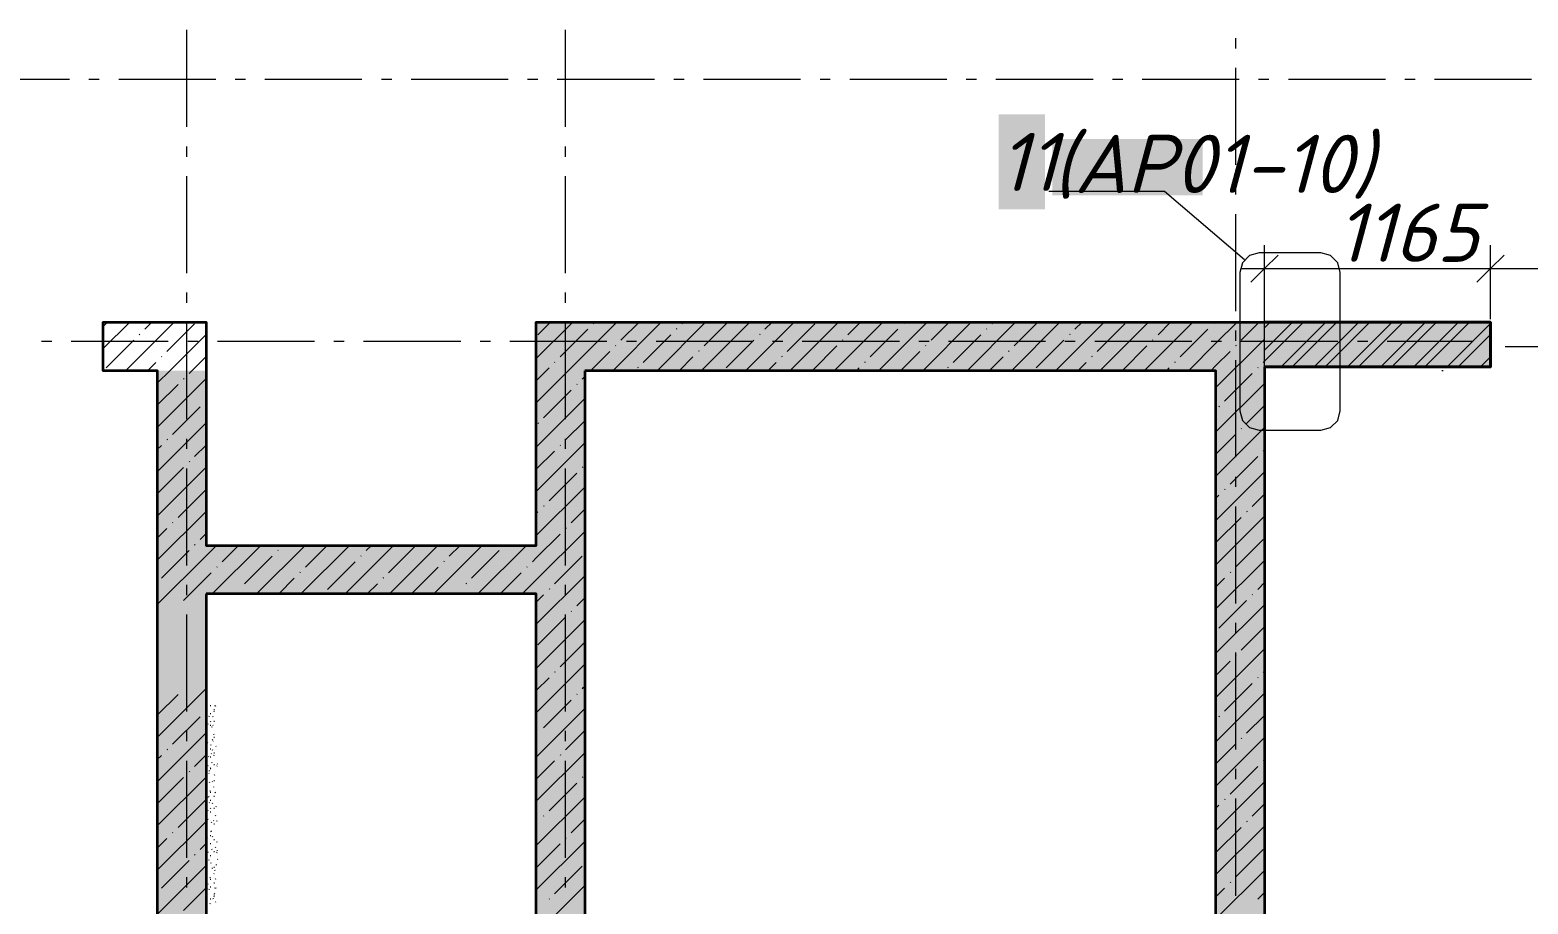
# Model space of a CAD drawing. Header units: millimetres. Extents: x -81576 to 1046824, y -248937 to 691537.
# Drawn here: x 181837 to 189552, y 540824 to 545327 of the extents above; entities that cross this region are included whole.
import ezdxf

# ---------------------------------------------------------------- set-up
doc = ezdxf.new("R2010")
doc.units = ezdxf.units.MM
doc.layers.add('PDF _Геометрия', color=7, linetype='Continuous', true_color=0x1d1d1d)
doc.layers.add('PDF _Сплошная заливка', color=7, linetype='Continuous', true_color=0xffffff)
doc.layers.add('PDF _Текст', color=7, linetype='Continuous')
doc.styles.add('PDF ISOCPEUR Italic', font='isocpeui.ttf')

msp = doc.modelspace()

# ---------------------------------------------------------------- hatches: boundary and pattern name
at = {"layer": 'PDF _Сплошная заливка', "true_color": 0x636466, "transparency": 33554559}
for points in [[(184694.5, 539721.5), (184694.5, 543821.5), (184444.5, 543821.5), (184444.5, 539721.5)], [(187944.5, 543571.5), (187944.5, 543821.5), (184694.5, 543821.5), (184694.5, 543571.5)], [(188194.5, 539721.5), (188194.5, 543821.5), (187944.5, 543821.5), (187944.5, 539721.5)], [(189358.1, 543591.5), (189358.1, 543821.5), (188194.5, 543821.5), (188194.5, 543591.5)], [(182744.5, 539471.5), (182744.5, 543571.5), (182494.5, 543571.5), (182494.5, 539471.5)], [(184444.5, 542421.5), (184444.5, 542671.5), (182744.5, 542671.5), (182744.5, 542421.5)]]:
    msp.add_hatch(color=251, dxfattribs=at).paths.add_polyline_path(points)

# ---------------------------------------------------------------- linework, layer by layer
at = {"layer": 'PDF _Геометрия', "color": 7, "lineweight": 9}
for points in [[(182644.5, 544827.1), (182644.5, 545327.1)], [(184594.5, 544827.1), (184594.5, 545327.1)], [(188044.5, 545284.4), (188044.5, 545231.5)], [(188044.5, 545131.5), (188044.5, 544631.5)], [(182041.1, 545071.5), (181525.8, 545071.5)], [(182194, 545071.5), (182141.1, 545071.5)], [(182794, 545071.5), (182294, 545071.5)], [(182946.9, 545071.5), (182894, 545071.5)], [(183546.9, 545071.5), (183046.9, 545071.5)], [(183699.8, 545071.5), (183646.9, 545071.5)], [(184299.8, 545071.5), (183799.8, 545071.5)], [(184452.7, 545071.5), (184399.8, 545071.5)], [(185052.7, 545071.5), (184552.7, 545071.5)], [(185205.7, 545071.5), (185152.7, 545071.5)], [(185805.7, 545071.5), (185305.7, 545071.5)], [(185958.6, 545071.5), (185905.7, 545071.5)], [(186558.6, 545071.5), (186058.6, 545071.5)], [(186711.5, 545071.5), (186658.6, 545071.5)], [(187311.5, 545071.5), (186811.5, 545071.5)], [(187464.4, 545071.5), (187411.5, 545071.5)], [(188064.4, 545071.5), (187564.4, 545071.5)], [(188217.3, 545071.5), (188164.4, 545071.5)], [(188817.3, 545071.5), (188317.3, 545071.5)], [(188970.2, 545071.5), (188917.3, 545071.5)], [(189570.2, 545071.5), (189070.2, 545071.5)], [(182644.5, 544674.2), (182644.5, 544727.1)], [(184594.5, 544674.2), (184594.5, 544727.1)], [(182644.5, 544074.2), (182644.5, 544574.2)], [(184594.5, 544074.2), (184594.5, 544574.2)], [(188044.5, 544531.5), (188044.5, 544478.6)], [(188044.5, 544378.6), (188044.5, 543878.6)], [(188194.5, 543821.5), (188194.5, 544097.6), (188194.5, 544217.6)], [(189358.1, 543836.5), (189358.1, 544097.6), (189358.1, 544217.6)], [(188264.5, 544167.6), (188194.5, 544097.6), (188124.5, 544027.6)], [(189428.1, 544167.6), (189358.1, 544097.6), (189288.1, 544027.6)], [(188074.5, 544097.6), (189358.1, 544097.6), (190508.1, 544097.6), (192294.5, 544097.6), (192664.5, 544097.6)], [(182644.5, 543921.3), (182644.5, 543974.2)], [(184594.5, 543921.3), (184594.5, 543974.2)], [(182644.5, 543321.3), (182644.5, 543821.3)], [(184594.5, 543321.3), (184594.5, 543821.3)], [(181949.6, 543721.5), (181896.7, 543721.5)], [(182549.6, 543721.5), (182049.6, 543721.5)], [(182702.5, 543721.5), (182649.6, 543721.5)], [(183302.5, 543721.5), (182802.5, 543721.5)], [(183455.4, 543721.5), (183402.5, 543721.5)], [(184055.4, 543721.5), (183555.4, 543721.5)], [(184208.4, 543721.5), (184155.4, 543721.5)], [(184808.4, 543721.5), (184308.4, 543721.5)], [(184961.3, 543721.5), (184908.4, 543721.5)], [(185561.3, 543721.5), (185061.3, 543721.5)], [(185714.2, 543721.5), (185661.3, 543721.5)], [(186314.2, 543721.5), (185814.2, 543721.5)], [(186467.1, 543721.5), (186414.2, 543721.5)], [(187067.1, 543721.5), (186567.1, 543721.5)], [(187220, 543721.5), (187167.1, 543721.5)], [(187820, 543721.5), (187320, 543721.5)], [(187972.9, 543721.5), (187920, 543721.5)], [(188044.5, 543778.6), (188044.5, 543725.6)], [(188572.9, 543721.5), (188072.9, 543721.5)], [(188725.9, 543721.5), (188672.9, 543721.5)], [(189263.3, 543721.5), (188825.9, 543721.5)], [(189433.1, 543696.5), (190433.1, 543696.5)], [(188044.5, 543625.6), (188044.5, 543125.6)], [(189115.1, 543571.5), (189108.1, 543571.5)], [(182644.5, 543168.3), (182644.5, 543221.3)], [(184594.5, 543168.3), (184594.5, 543221.3)], [(182644.5, 542568.3), (182644.5, 543068.3)], [(184594.5, 542568.3), (184594.5, 543068.3)], [(188044.5, 543025.6), (188044.5, 542972.7)], [(188044.5, 542872.7), (188044.5, 542372.7)], [(182644.5, 542415.4), (182644.5, 542468.3)], [(184594.5, 542415.4), (184594.5, 542468.3)], [(182644.5, 541815.4), (182644.5, 542315.4)], [(184594.5, 541815.4), (184594.5, 542315.4)], [(188044.5, 542272.7), (188044.5, 542219.8)], [(188044.5, 542119.8), (188044.5, 541619.8)], [(182644.5, 541662.5), (182644.5, 541715.4)], [(184594.5, 541662.5), (184594.5, 541715.4)], [(182644.5, 541062.5), (182644.5, 541562.5)], [(184594.5, 541062.5), (184594.5, 541562.5)], [(188044.5, 541519.8), (188044.5, 541466.9)], [(188044.5, 541366.9), (188044.5, 540866.9)], [(182644.5, 540909.6), (182644.5, 540962.5)], [(184594.5, 540909.6), (184594.5, 540962.5)]]:
    msp.add_lwpolyline(points, dxfattribs=at)
at = {"layer": 'PDF _Геометрия', "color": 174, "lineweight": 9, "true_color": 0x0000a0}
msp.add_lwpolyline([(188091.6, 544143.1), (187679.6, 544495.1), (187084.1, 544495.1)], dxfattribs=at)
at = {"layer": 'PDF _Геометрия', "color": 7, "lineweight": 9}
for points in [[(188584.8, 544078.1), (188571.4, 544128.1), (188534.8, 544164.7), (188484.8, 544178.1), (188167.6, 544178.1), (188117.6, 544164.7), (188081, 544128.1), (188067.6, 544078.1), (188067.6, 543365.1), (188081, 543315.1), (188117.6, 543278.5), (188167.6, 543265.1), (188484.8, 543265.1), (188534.8, 543278.5), (188571.4, 543315.1), (188584.8, 543365.1)], [(184444.5, 542421.5), (184444.5, 539721.5), (182744.5, 539721.5), (182744.5, 542421.5)]]:
    msp.add_lwpolyline(points, close=True, dxfattribs=at)
at = {"layer": 'PDF _Геометрия', "color": 7, "lineweight": 35}
for points in [[(192694.5, 536071.5), (199694.5, 536071.5), (199694.5, 535821.5), (188194.5, 535821.5), (180349.5, 535821.5), (180349.5, 536071.5), (187944.5, 536071.5), (187944.5, 539471.5), (182744.5, 539471.5), (182494.5, 539471.5), (182494.5, 543571.5), (182214.5, 543571.5), (182214.5, 543821.5), (182744.5, 543821.5), (182744.5, 543571.5), (182744.5, 542671.5), (184444.5, 542671.5), (184444.5, 543821.5), (184694.5, 543821.5), (187944.5, 543821.5), (188194.5, 543821.5)], [(188194.5, 543591.5), (188194.5, 539721.5)]]:
    msp.add_lwpolyline(points, dxfattribs=at)
at = {"layer": 'PDF _Геометрия', "lineweight": 9}
for points in [[(182350.9, 543821.5), (182214.5, 543685.1)], [(182236.9, 543821.5), (182214.5, 543799.2)], [(182579, 543821.5), (182329, 543571.5)], [(182465, 543821.5), (182428.6, 543785.1)], [(182685.2, 543813.6), (182542.6, 543671.1)], [(184631.9, 543821.5), (184444.5, 543634.1)], [(184860, 543821.5), (184694.5, 543656), (184444.5, 543406)], [(184517.9, 543821.5), (184452.9, 543756.6)], [(184740.4, 543816), (184738.1, 543813.6)], [(185088.1, 543821.5), (184838.1, 543571.5)], [(184974.1, 543821.5), (184880.6, 543728.1)], [(185316.2, 543821.5), (185066.2, 543571.5)], [(185202.2, 543821.5), (185194.3, 543813.6)], [(185544.3, 543821.5), (185294.3, 543571.5)], [(185430.3, 543821.5), (185308.3, 543699.6)], [(185772.4, 543821.5), (185522.4, 543571.5)], [(185658.4, 543821.5), (185621.9, 543785.1)], [(185878.6, 543813.6), (185736, 543671.1)], [(186000.5, 543821.5), (185750.5, 543571.5)], [(186228.6, 543821.5), (185978.6, 543571.5)], [(186114.6, 543821.5), (186049.6, 543756.6)], [(186456.7, 543821.5), (186206.7, 543571.5)], [(186337.1, 543816), (186334.8, 543813.6)], [(186684.8, 543821.5), (186434.8, 543571.5)], [(186570.8, 543821.5), (186477.3, 543728.1)], [(186912.9, 543821.5), (186662.9, 543571.5)], [(186798.9, 543821.5), (186791, 543813.6)], [(187141, 543821.5), (186891, 543571.5)], [(187027, 543821.5), (186905, 543699.6)], [(187369.1, 543821.5), (187119.1, 543571.5)], [(187255.1, 543821.5), (187218.6, 543785.1)], [(187475.2, 543813.6), (187332.7, 543671.1)], [(187597.2, 543821.5), (187347.2, 543571.5)], [(187825.3, 543821.5), (187575.3, 543571.5)], [(187711.3, 543821.5), (187646.3, 543756.6)], [(188053.4, 543821.5), (187944.5, 543712.6), (187803.4, 543571.5)], [(187933.8, 543816), (187931.4, 543813.6)], [(188167.5, 543821.5), (188074, 543728.1)], [(182371.5, 543728.1), (182229, 543585.5)], [(182402.4, 543759), (182400.1, 543756.6)], [(182744.5, 543758.9), (182557.1, 543571.5), (182494.5, 543508.9)], [(184709.6, 543785.1), (184694.5, 543770.1), (184567, 543642.6)], [(185137.2, 543756.6), (184994.7, 543614)], [(185168.1, 543787.5), (185165.7, 543785.1)], [(185564.9, 543728.1), (185422.4, 543585.5)], [(185595.8, 543759), (185593.4, 543756.6)], [(186023.5, 543730.5), (186021.1, 543728.1)], [(186306.2, 543785.1), (186163.7, 543642.6)], [(186733.9, 543756.6), (186591.4, 543614)], [(186764.8, 543787.5), (186762.4, 543785.1)], [(187161.6, 543728.1), (187019.1, 543585.5)], [(187192.5, 543759), (187190.1, 543756.6)], [(187620.2, 543730.5), (187617.8, 543728.1)], [(187902.9, 543785.1), (187760.4, 543642.6)], [(188194.5, 543734.5), (187944.5, 543484.5)], [(182516.5, 543644.9), (182514.1, 543642.6)], [(182744.5, 543644.9), (182671.2, 543571.5), (182656.7, 543557)], [(184823.6, 543671.1), (184724.1, 543571.5)], [(184854.5, 543701.9), (184852.1, 543699.6)], [(185251.3, 543642.6), (185180.3, 543571.5)], [(185282.2, 543673.4), (185279.8, 543671.1)], [(185709.9, 543644.9), (185707.5, 543642.6)], [(185992.6, 543699.6), (185864.6, 543571.5)], [(186420.3, 543671.1), (186320.8, 543571.5)], [(186451.2, 543701.9), (186448.8, 543699.6)], [(186848, 543642.6), (186777, 543571.5)], [(186878.9, 543673.4), (186876.5, 543671.1)], [(187306.5, 543644.9), (187304.2, 543642.6)], [(187589.3, 543699.6), (187461.3, 543571.5)], [(188017, 543671.1), (187944.5, 543598.6), (187917.5, 543571.5)], [(188047.9, 543701.9), (188045.5, 543699.6)], [(182485.6, 543614), (182443.1, 543571.5)], [(184510, 543585.5), (184444.5, 543520.1)], [(184540.8, 543616.4), (184538.5, 543614)], [(184968.5, 543587.9), (184966.2, 543585.5)], [(185679, 543614), (185636.5, 543571.5)], [(186106.7, 543585.5), (186092.7, 543571.5)], [(186137.5, 543616.4), (186135.2, 543614)], [(186565.2, 543587.9), (186562.9, 543585.5)], [(187275.7, 543614), (187233.2, 543571.5)], [(187703.3, 543585.5), (187689.4, 543571.5)], [(187734.2, 543616.4), (187731.9, 543614)], [(188161.9, 543587.9), (188159.5, 543585.5)], [(188194.5, 543620.5), (188188.1, 543614)], [(182744.5, 543530.8), (182494.5, 543280.8)], [(182599.6, 543500), (182494.5, 543394.9)], [(182630.5, 543530.9), (182628.2, 543528.5)], [(184654.9, 543502.4), (184652.5, 543500)], [(184694.5, 543542), (184681, 543528.5)], [(188194.5, 543506.4), (187944.5, 543256.4)], [(188131, 543557), (187988.5, 543414.5)], [(182744.5, 543416.8), (182742.2, 543414.5)], [(184694.5, 543427.9), (184444.5, 543177.9)], [(184624, 543471.5), (184481.5, 543328.9)], [(182713.7, 543385.9), (182571.1, 543243.4)], [(187962.3, 543388.3), (187960, 543385.9)], [(188194.5, 543392.4), (188102.5, 543300.4)], [(182744.5, 543302.7), (182494.5, 543052.7)], [(184455.3, 543302.8), (184452.9, 543300.4)], [(184694.5, 543313.9), (184595.5, 543214.9)], [(188194.5, 543278.3), (187944.5, 543028.4)], [(188076.4, 543274.3), (188074, 543271.9)], [(182514.1, 543186.4), (182494.5, 543166.8)], [(182545, 543217.2), (182542.6, 543214.9)], [(182744.5, 543188.7), (182685.2, 543129.3)], [(184694.5, 543199.8), (184444.5, 542949.8)], [(184569.4, 543188.7), (184567, 543186.4)], [(188045.5, 543243.4), (187944.5, 543142.4)], [(182659, 543103.2), (182656.7, 543100.8)], [(184538.5, 543157.8), (184444.5, 543063.9)], [(188159.5, 543129.3), (188017, 542986.8)], [(188190.4, 543160.2), (188188.1, 543157.8)], [(182744.5, 543074.6), (182494.5, 542824.6)], [(182628.2, 543072.3), (182494.5, 542938.7)], [(184652.5, 543043.8), (184510, 542901.2)], [(184683.4, 543074.7), (184681, 543072.3)], [(188194.5, 543050.3), (187944.5, 542800.3)], [(182742.2, 542958.3), (182599.6, 542815.7)], [(184694.5, 542971.7), (184444.5, 542721.7)], [(187990.8, 542960.6), (187988.5, 542958.3)], [(184483.8, 542875.1), (184481.5, 542872.7)], [(187960, 542929.7), (187944.5, 542914.3)], [(188194.5, 542936.2), (188131, 542872.7)], [(182744.5, 542846.5), (182494.5, 542596.5)], [(184452.9, 542844.2), (184444.5, 542835.8)], [(184694.5, 542857.7), (184624, 542787.2)], [(188194.5, 542822.2), (187944.5, 542572.2)], [(188074, 542815.7), (187944.5, 542686.2)], [(188104.9, 542846.6), (188102.5, 542844.2)], [(182542.6, 542758.7), (182494.5, 542710.6)], [(182573.5, 542789.6), (182571.1, 542787.2)], [(182744.5, 542732.5), (182713.7, 542701.6)], [(184694.5, 542743.6), (184444.5, 542493.6), (184372.4, 542421.5)], [(184567, 542730.2), (184444.5, 542607.7), (184424.4, 542587.6)], [(184597.9, 542761), (184595.5, 542758.7)], [(182797.6, 542671.5), (182744.5, 542618.4), (182494.5, 542368.4)], [(182656.7, 542644.6), (182514.1, 542502.1)], [(182687.5, 542675.5), (182685.2, 542673.1)], [(183025.7, 542671.5), (182775.7, 542421.5)], [(182911.7, 542671.5), (182827.7, 542587.6)], [(183253.8, 542671.5), (183003.8, 542421.5)], [(183115.2, 542647), (183112.9, 542644.6)], [(183481.9, 542671.5), (183231.9, 542421.5)], [(183367.9, 542671.5), (183255.4, 542559.1)], [(183710, 542671.5), (183460, 542421.5)], [(183596, 542671.5), (183569.1, 542644.6)], [(183824.1, 542671.5), (183683.1, 542530.6)], [(183938.1, 542671.5), (183688.1, 542421.5)], [(184166.2, 542671.5), (183916.2, 542421.5)], [(184052.2, 542671.5), (183996.7, 542616.1)], [(184253.4, 542644.6), (184110.8, 542502.1)], [(184394.3, 542671.5), (184144.3, 542421.5)], [(188188.1, 542701.6), (188045.5, 542559.1)], [(182801.6, 542561.5), (182799.2, 542559.1)], [(183084.3, 542616.1), (182941.8, 542473.5)], [(183512, 542587.6), (183369.5, 542445)], [(183542.9, 542618.5), (183540.5, 542616.1)], [(183939.7, 542559.1), (183802.2, 542421.5)], [(183970.6, 542590), (183968.2, 542587.6)], [(184398.3, 542561.5), (184395.9, 542559.1)], [(184681, 542616.1), (184538.5, 542473.5)], [(188194.5, 542594.1), (187944.5, 542344.1)], [(182770.7, 542530.6), (182744.5, 542504.4), (182628.2, 542388)], [(183198.4, 542502.1), (183117.9, 542421.5)], [(183229.3, 542532.9), (183226.9, 542530.6)], [(183657, 542504.4), (183654.6, 542502.1)], [(184367.4, 542530.6), (184258.4, 542421.5)], [(184694.5, 542515.5), (184444.5, 542265.5)], [(187988.5, 542502.1), (187944.5, 542458.1)], [(188019.4, 542532.9), (188017, 542530.6)], [(183626.1, 542473.5), (183574.1, 542421.5)], [(184084.7, 542475.9), (184082.3, 542473.5)], [(184481.5, 542416.5), (184444.5, 542379.6)], [(184512.3, 542447.4), (184510, 542445)], [(188133.4, 542418.9), (188131, 542416.5)], [(188194.5, 542480), (188159.5, 542445)], [(184626.4, 542333.4), (184624, 542331)], [(184694.5, 542401.5), (184652.5, 542359.5)], [(188194.5, 542366), (187944.5, 542116)], [(188102.5, 542388), (187960, 542245.4)], [(184694.5, 542287.4), (184444.5, 542037.4)], [(184595.5, 542302.5), (184452.9, 542159.9)], [(188194.5, 542251.9), (188074, 542131.4)], [(184694.5, 542173.4), (184567, 542045.9)], [(188194.5, 542137.9), (187944.5, 541887.9)], [(188047.9, 542105.3), (188045.5, 542102.9)], [(184694.5, 542059.3), (184444.5, 541809.3)], [(184540.8, 542019.7), (184538.5, 542017.3)], [(188017, 542074.4), (187944.5, 542001.9)], [(188194.5, 542023.8), (188188.1, 542017.3)], [(184510, 541988.8), (184444.5, 541923.4)], [(184694.5, 541945.3), (184681, 541931.8)], [(188131, 541960.3), (187988.5, 541817.8)], [(188161.9, 541991.2), (188159.5, 541988.8)], [(182744.5, 541934.1), (182494.5, 541684.1)], [(182599.6, 541903.3), (182494.5, 541798.2)], [(184624, 541874.8), (184481.5, 541732.2)], [(184654.9, 541905.7), (184652.5, 541903.3)], [(188194.5, 541909.8), (187944.5, 541659.8)], [(182713.7, 541789.2), (182571.1, 541646.7)], [(182744.5, 541820.1), (182742.2, 541817.8)], [(184694.5, 541831.2), (184444.5, 541581.2)], [(187962.3, 541791.6), (187960, 541789.2)], [(188194.5, 541795.7), (188102.5, 541703.7)], [(184694.5, 541717.2), (184595.5, 541618.2)], [(182744.5, 541706), (182494.5, 541456)], [(188194.5, 541681.7), (187944.5, 541431.7)], [(188045.5, 541646.7), (187944.5, 541545.7)], [(188076.4, 541677.6), (188074, 541675.2)], [(182514.1, 541589.7), (182494.5, 541570.1)], [(182545, 541620.5), (182542.6, 541618.2)], [(182744.5, 541592), (182685.2, 541532.6)], [(184694.5, 541603.1), (184444.5, 541353.1)], [(184538.5, 541561.2), (184444.5, 541467.2)], [(184569.4, 541592), (184567, 541589.7)], [(188190.4, 541563.5), (188188.1, 541561.2)], [(182659, 541506.5), (182656.7, 541504.1)], [(188159.5, 541532.6), (188017, 541390.1)], [(182744.5, 541477.9), (182494.5, 541227.9)], [(182628.2, 541475.6), (182494.5, 541342)], [(184652.5, 541447.1), (184510, 541304.5)], [(184683.4, 541478), (184681, 541475.6)], [(188194.5, 541453.6), (187944.5, 541203.6)], [(182742.2, 541361.6), (182599.6, 541219)], [(184694.5, 541375), (184444.5, 541125)], [(187960, 541333.1), (187944.5, 541317.6)], [(187990.8, 541363.9), (187988.5, 541361.6)], [(188194.5, 541339.5), (188131, 541276)], [(182744.5, 541249.8), (182494.5, 540999.8)], [(184483.8, 541278.4), (184481.5, 541276)], [(184694.5, 541261), (184624, 541190.5)], [(188104.9, 541249.9), (188102.5, 541247.5)], [(182573.5, 541192.9), (182571.1, 541190.5)], [(188194.5, 541225.5), (187944.5, 540975.5)], [(188074, 541219), (187944.5, 541089.5)], [(182542.6, 541162), (182494.5, 541113.9)], [(182744.5, 541135.8), (182713.7, 541105)], [(184694.5, 541146.9), (184444.5, 540896.9)], [(184567, 541133.5), (184444.5, 541011)], [(184597.9, 541164.3), (184595.5, 541162)], [(188188.1, 541105), (188045.5, 540962.4)], [(182744.5, 541021.7), (182494.5, 540771.7)], [(182656.7, 541047.9), (182514.1, 540905.4)], [(182687.5, 541078.8), (182685.2, 541076.4)], [(184681, 541019.4), (184538.5, 540876.9)], [(188194.5, 540997.4), (187944.5, 540747.4)], [(182744.5, 540907.7), (182628.2, 540791.3)], [(184694.5, 540918.8), (184444.5, 540668.8)], [(187988.5, 540905.4), (187944.5, 540861.4)], [(188019.4, 540936.2), (188017, 540933.9)], [(188194.5, 540883.3), (188159.5, 540848.3)], [(184512.3, 540850.7), (184510, 540848.3)]]:
    msp.add_lwpolyline(points, dxfattribs=at)
at = {"layer": 'PDF _Геометрия', "color": 24, "lineweight": 9, "true_color": 0x8e1d1d}
for points in [[(188338.5, 543821.5), (188194.5, 543677.5)], [(188224.5, 543821.5), (188194.5, 543791.6)], [(188395.6, 543821.5), (188194.5, 543620.5)], [(188509.6, 543821.5), (188279.6, 543591.5)], [(188566.6, 543821.5), (188336.6, 543591.5)], [(188680.7, 543821.5), (188450.7, 543591.5)], [(188737.7, 543821.5), (188507.7, 543591.5)], [(188851.8, 543821.5), (188621.8, 543591.5)], [(188908.8, 543821.5), (188678.8, 543591.5)], [(189022.8, 543821.5), (188792.8, 543591.5)], [(189079.9, 543821.5), (188849.9, 543591.5)], [(189193.9, 543821.5), (188963.9, 543591.5)], [(189250.9, 543821.5), (189020.9, 543591.5)], [(189358.1, 543814.7), (189135, 543591.5)], [(189358.1, 543757.7), (189192, 543591.5)], [(189358.1, 543643.6), (189306.1, 543591.5)]]:
    msp.add_lwpolyline(points, dxfattribs=at)
at = {"layer": 'PDF _Геометрия', "color": 16, "lineweight": 40, "true_color": 0x800000}
msp.add_lwpolyline([(188194.5, 543821.5), (189358.1, 543821.5), (189358.1, 543591.5), (188194.5, 543591.5)], dxfattribs=at)
at = {"layer": 'PDF _Геометрия', "color": 16, "lineweight": 9, "true_color": 0x800000}
msp.add_lwpolyline([(188194.5, 543591.5), (188194.5, 543821.5)], dxfattribs=at)
at = {"layer": 'PDF _Геометрия', "color": 7, "lineweight": 35}
for points in [[(184694.5, 543571.5), (184694.5, 539721.5), (187944.5, 539721.5), (187944.5, 543571.5)], [(182744.5, 542421.5), (182744.5, 539721.5), (184444.5, 539721.5), (184444.5, 542421.5)]]:
    msp.add_lwpolyline(points, close=True, dxfattribs=at)
at = {"layer": 'PDF _Геометрия', "color": 8, "lineweight": 9, "true_color": 0x6f6f6f}
for points in [[(182744.7, 541846.3), (182746.4, 541849.2)], [(182746.2, 541844.2), (182747.8, 541841.3)], [(182759.6, 541790.8), (182761.3, 541793.7)], [(182767.9, 541845.1), (182764.5, 541845.1)], [(182767.9, 541804.5), (182764.5, 541804.5)], [(182776.6, 541791.4), (182778.3, 541788.5)], [(182784.1, 541819.1), (182785.8, 541816.2)], [(182788.2, 541824.8), (182784.8, 541824.8)], [(182790.1, 541843.6), (182791.7, 541846.5)], [(182791.5, 541846.9), (182793.2, 541844)], [(182747.5, 541784.2), (182744.5, 541784.2)], [(182751.6, 541753.5), (182753.3, 541750.6)], [(182767.9, 541743.5), (182764.5, 541743.5)], [(182767, 541763), (182768.7, 541765.9)], [(182774.5, 541735.3), (182776.1, 541738.2)], [(182779.4, 541746), (182781, 541743.1)], [(182788.2, 541763.9), (182784.8, 541763.9)], [(182747.5, 541702.9), (182744.5, 541702.9)], [(182744.5, 541683.4), (182745.7, 541685.4)], [(182747.5, 541641.9), (182744.5, 541641.9)], [(182751.4, 541654.7), (182753.1, 541657.6)], [(182767.2, 541645.2), (182768.9, 541642.3)], [(182774.6, 541672.9), (182776.3, 541670)], [(182779.2, 541662.2), (182780.9, 541665.1)], [(182782.1, 541700.7), (182783.8, 541697.8)], [(182788.2, 541682.6), (182784.8, 541682.6)], [(182795, 541637.7), (182796.6, 541634.8)], [(182747.5, 541560.7), (182744.5, 541560.7)], [(182756.1, 541581.6), (182757.8, 541584.5)], [(182767.9, 541621.6), (182764.5, 541621.6)], [(182767.9, 541581), (182764.5, 541581)], [(182769.9, 541599.8), (182771.6, 541596.9)], [(182776.5, 541616.8), (182778.1, 541619.7)], [(182783.9, 541589.1), (182785.6, 541592)], [(182788.2, 541601.3), (182784.8, 541601.3)], [(182747.5, 541479.4), (182744.5, 541479.4)], [(182753.4, 541536.3), (182755.1, 541539.2)], [(182757.8, 541498.9), (182759.5, 541496)], [(182760.9, 541508.5), (182762.5, 541511.4)], [(182767.9, 541520), (182764.5, 541520)], [(182765.2, 541526.7), (182766.9, 541523.8)], [(182772.7, 541554.5), (182774.3, 541551.6)], [(182788.2, 541540.3), (182784.8, 541540.3)], [(182785.5, 541491.5), (182787.2, 541488.6)], [(182798.8, 541533.5), (182800.4, 541536.4)], [(182800.4, 541547), (182802.1, 541544.1)], [(182747.5, 541418.4), (182744.5, 541418.4)], [(182760.5, 541453.6), (182762.2, 541450.7)], [(182763.2, 541408.2), (182764.9, 541405.3)], [(182775.7, 541453), (182777.4, 541455.9)], [(182783.2, 541425.2), (182784.8, 541428.1)], [(182788.2, 541459.1), (182784.8, 541459.1)], [(182747.5, 541337.1), (182744.5, 541337.1)], [(182748.3, 541352.7), (182750, 541349.8)], [(182752.7, 541372.4), (182754.4, 541375.3)], [(182755.8, 541380.5), (182757.5, 541377.6)], [(182760.1, 541344.7), (182761.8, 541347.6)], [(182767.9, 541398.1), (182764.5, 541398.1)], [(182767.9, 541357.5), (182764.5, 541357.5)], [(182776.1, 541345.3), (182777.8, 541342.4)], [(182788.2, 541377.8), (182784.8, 541377.8)], [(182790.6, 541397.5), (182792.3, 541400.4)], [(182791, 541400.8), (182792.7, 541397.9)], [(182795.3, 541324.4), (182797, 541327.3)], [(182747.5, 541255.9), (182744.5, 541255.9)], [(182751.1, 541307.4), (182752.7, 541304.5)], [(182753.8, 541262), (182755.5, 541259.1)], [(182767.9, 541296.5), (182764.5, 541296.5)], [(182767.6, 541316.9), (182769.2, 541319.8)], [(182781.5, 541254.6), (182783.2, 541251.7)], [(182788.2, 541316.8), (182784.8, 541316.8)], [(182792.6, 541279), (182794.3, 541281.9)], [(182800, 541251.3), (182801.7, 541254.2)], [(182744.5, 541236.4), (182746.2, 541239.3)], [(182747.5, 541194.9), (182744.5, 541194.9)], [(182746.4, 541234.2), (182748, 541231.3)], [(182767.9, 541174.6), (182764.5, 541174.6)], [(182766.7, 541199.1), (182768.4, 541196.1)], [(182769.6, 541198.5), (182771.2, 541201.4)], [(182772.3, 541243.8), (182774, 541246.7)], [(182777, 541170.7), (182778.7, 541173.6)], [(182788.2, 541235.5), (182784.8, 541235.5)], [(182744.5, 541115.5), (182746, 541112.9)], [(182747.5, 541113.6), (182744.5, 541113.6)], [(182746.5, 541117.9), (182748.2, 541120.8)], [(182749.2, 541163.3), (182750.9, 541166.2)], [(182754, 541090.2), (182755.6, 541093.1)], [(182767.9, 541133.9), (182764.5, 541133.9)], [(182772.1, 541108.3), (182773.8, 541105.4)], [(182788.2, 541154.3), (182784.8, 541154.3)], [(182788.2, 541093.3), (182784.8, 541093.3)], [(182791.9, 541115.2), (182793.5, 541118.1)], [(182797.2, 541146.3), (182798.8, 541143.4)], [(182799.9, 541100.9), (182801.6, 541098)], [(182747.5, 541032.3), (182744.5, 541032.3)], [(182757.2, 541052.8), (182758.9, 541049.9)], [(182767.9, 541073), (182764.5, 541073)], [(182768.8, 541034.6), (182770.5, 541037.5)], [(182795.2, 541027.8), (182796.8, 541024.9)], [(182799.3, 541087.4), (182801, 541090.3)], [(182802.6, 541055.5), (182804.3, 541052.6)], [(182747.5, 540971.4), (182744.5, 540971.4)], [(182745.8, 540954.1), (182747.5, 540957)], [(182762.7, 540962.1), (182764.4, 540959.2)], [(182767.9, 540951.1), (182764.5, 540951.1)], [(182776.3, 541006.9), (182777.9, 541009.8)], [(182783.7, 540979.1), (182785.4, 540982)], [(182788.2, 541012), (182784.8, 541012)], [(182787.7, 541000), (182789.4, 540997.1)], [(182790.4, 540954.7), (182792.1, 540951.8)], [(182747.5, 540890.1), (182744.5, 540890.1)], [(182747.8, 540906.6), (182749.5, 540903.7)], [(182753.2, 540926.3), (182754.9, 540929.2)], [(182760.7, 540898.6), (182762.3, 540901.5)], [(182767.9, 540910.4), (182764.5, 540910.4)], [(182788.2, 540930.7), (182784.8, 540930.7)], [(182788.2, 540869.8), (182784.8, 540869.8)], [(182785.7, 540881.6), (182787.4, 540878.7)], [(182785.7, 540860.7), (182787.4, 540863.6)], [(182788.4, 540906), (182790.1, 540908.9)], [(182793.2, 540909.3), (182794.8, 540906.4)], [(182767.9, 540849.5), (182764.5, 540849.5)], [(182765.4, 540825.5), (182767, 540828.4)], [(182778.3, 540853.8), (182780, 540850.9)], [(182793.1, 540832.9), (182794.8, 540835.8)]]:
    msp.add_lwpolyline(points, dxfattribs=at)
at = {"layer": 'PDF _Сплошная заливка', "lineweight": 9, "transparency": 33554559}
for points in [[(186826.2, 544893), (187064.3, 544893), (186826.2, 544403.6), (187064.3, 544403.6)], [(187102, 544765.8), (187155.6, 544765.8), (187102, 544474.7), (187155.6, 544474.7)], [(187155.6, 544765.8), (187393.7, 544765.8), (187155.6, 544474.7), (187393.7, 544474.7)], [(187393.7, 544765.8), (187875.9, 544765.8), (187393.7, 544474.7), (187875.9, 544474.7)]]:
    msp.add_solid(points, dxfattribs=at)

# ---------------------------------------------------------------- texts
at = {"layer": 'PDF _Текст', "char_height": 300, "attachment_point": 4, "style": 'PDF ISOCPEUR Italic'}
for s, insert in [('11', (186826.2, 544647)), ('(АР01-10)', (187102, 544622.2)), ('1165', (188561.8, 544282.4))]:
    msp.add_mtext(s, dxfattribs=dict(at, insert=insert))

doc.saveas('drawing.dxf')
